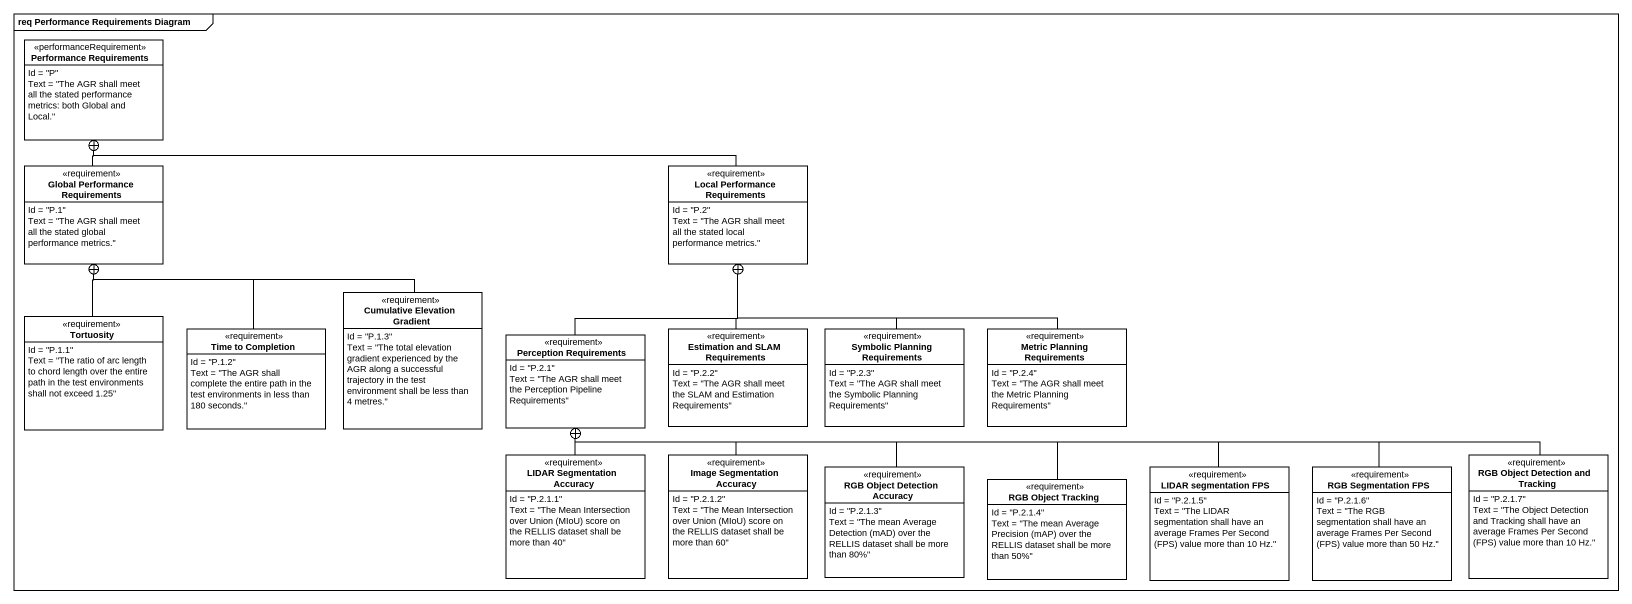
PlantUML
@startuml
mainframe req Performance Requirements Diagram
hide circle
hide empty members
class "Performance Requirements" as Performance_Requirements <<performanceRequirement>> {
  Id = "P"
  Text = "The AGR shall meet all the stated performance metrics: both Global and Local."
}
class "Global Performance Requirements" as Global_Performance <<requirement>> {
  Id = "P.1"
  Text = "The AGR shall meet all the stated global performance metrics."
}
class "Local Performance Requirements" as Local_Performance <<requirement>> {
  Id = "P.2"
  Text = "The AGR shall meet all the stated local performance metrics."
}
class Tortuosity <<requirement>> {
  Id = "P.1.1"
  Text = "The ratio of arc length to chord length over the entire path in the test environments shall not exceed 1.25"
}
class "Cumulative Elevation Gradient" as Cumulative_Elevation <<requirement>> {
  Id = "P.1.3"
  Text = "The total elevation gradient experienced by the AGR along a successful trajectory in the test environment shall be less than 4 metres."
}
class "Time to Completion" as Time_to_Completion <<requirement>> {
  Id = "P.1.2"
  Text = "The AGR shall complete the entire path in the test environments in less than 180 seconds."
}
class "Perception Requirements" as Perception_Requirements <<requirement>> {
  Id = "P.2.1"
  Text = "The AGR shall meet the Perception Pipeline Requirements"
}
class "Estimation and SLAM Requirements" as Estimation_and_SLAM <<requirement>> {
  Id = "P.2.2"
  Text = "The AGR shall meet the SLAM and Estimation Requirements"
}
class "Symbolic Planning Requirements" as Symbolic_Planning <<requirement>> {
  Id = "P.2.3"
  Text = "The AGR shall meet the Symbolic Planning Requirements"
}
class "Metric Planning Requirements" as Metric_Planning_Requirements <<requirement>> {
  Id = "P.2.4"
  Text = "The AGR shall meet the Metric Planning Requirements"
}
class "LIDAR Segmentation Accuracy" as LIDAR_Segmentation_Accuracy <<requirement>> {
  Id = "P.2.1.1"
  {field} Text = "The Mean Intersection over Union (MIoU) score on the RELLIS dataset shall be more than 40"
}
class "Image Segmentation Accuracy" as Image_Segmentation_Accuracy <<requirement>> {
  Id = "P.2.1.2"
  {field} Text = "The Mean Intersection over Union (MIoU) score on the RELLIS dataset shall be more than 60"
}
class "RGB Object Detection Accuracy" as RGB_Object_Detection <<requirement>> {
  Id = "P.2.1.3"
  {field} Text = "The mean Average Detection (mAD) over the RELLIS dataset shall be more than 80%"
}
class "RGB Object Tracking" as RGB_Object_Tracking <<requirement>> {
  Id = "P.2.1.4"
  {field} Text = "The mean Average Precision (mAP) over the RELLIS dataset shall be more than 50%"
}
class "LIDAR segmentation FPS" as LIDAR_segmentation_FPS <<requirement>> {
  Id = "P.2.1.5"
  {field} Text = "The LIDAR segmentation shall have an average Frames Per Second (FPS) value more than 10 Hz."
}
class "RGB Segmentation FPS" as RGB_Segmentation_FPS <<requirement>> {
  Id = "P.2.1.6"
  {field} Text = "The RGB segmentation shall have an average Frames Per Second (FPS) value more than 50 Hz."
}
class "RGB Object Detection and Tracking" as RGB_Object_Detection_and <<requirement>> {
  Id = "P.2.1.7"
  {field} Text = "The Object Detection and Tracking shall have an average Frames Per Second (FPS) value more than 10 Hz."
}
Global_Performance -up-+ Performance_Requirements
Local_Performance -left-+ Performance_Requirements
Tortuosity -up-+ Global_Performance
Cumulative_Elevation -left-+ Global_Performance
Time_to_Completion -up-+ Global_Performance
Perception_Requirements -up-+ Local_Performance
Estimation_and_SLAM -up-+ Local_Performance
Symbolic_Planning -up-+ Local_Performance
Metric_Planning_Requirements -left-+ Local_Performance
LIDAR_Segmentation_Accuracy -up-+ Perception_Requirements
Image_Segmentation_Accuracy -up-+ Perception_Requirements
RGB_Object_Detection -left-+ Perception_Requirements
RGB_Object_Tracking -left-+ Perception_Requirements
LIDAR_segmentation_FPS -left-+ Perception_Requirements
RGB_Segmentation_FPS -left-+ Perception_Requirements
RGB_Object_Detection_and -left-+ Perception_Requirements
@enduml
